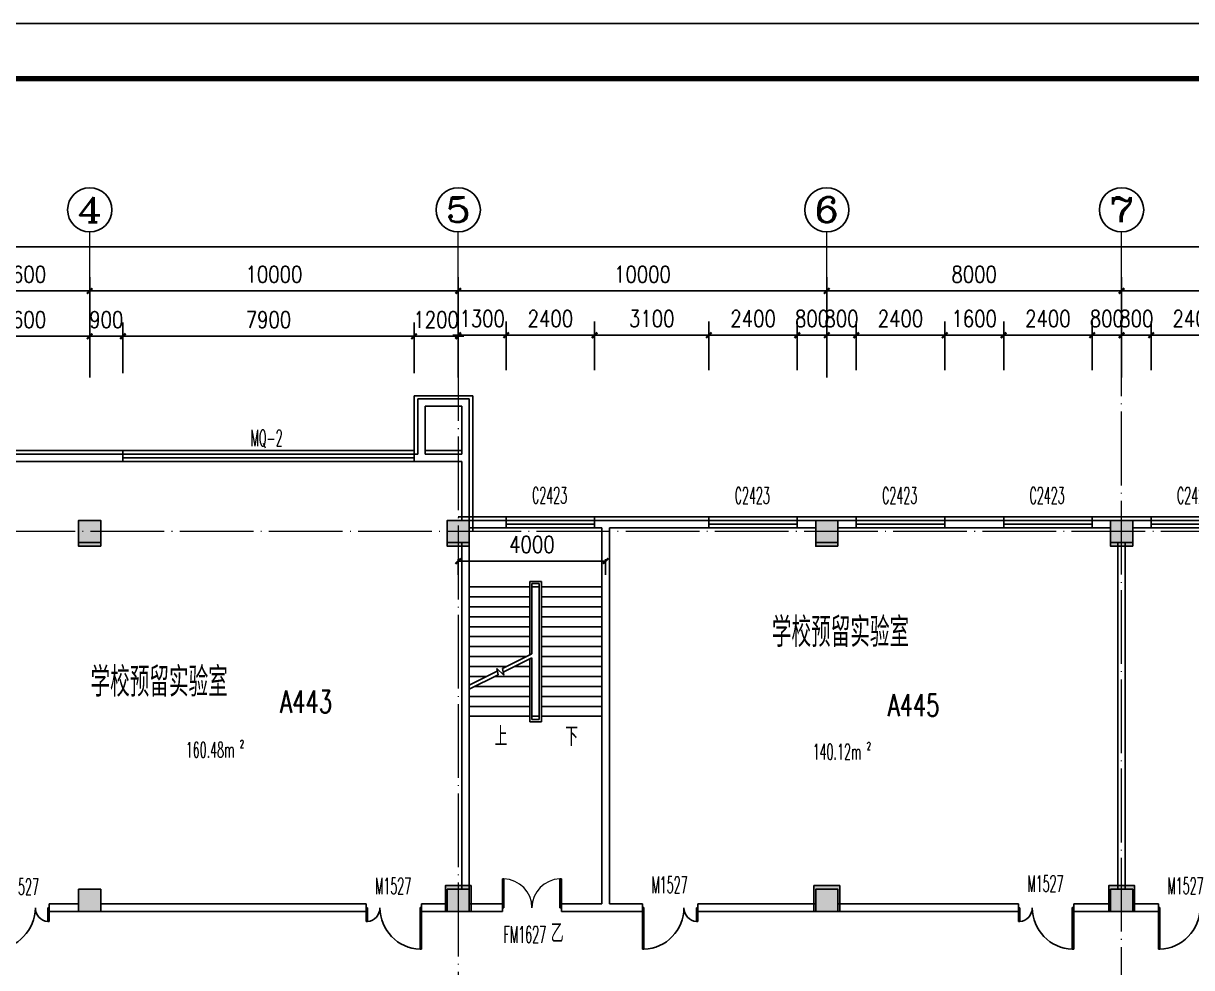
# Model space of a CAD drawing. Extents: x 1417642 to 3570900, y 124798 to 1191112.
# Drawn here: x 1455610 to 1487310, y 352992 to 378598 of the extents above; entities that cross this region are included whole.
import ezdxf
from ezdxf.enums import TextEntityAlignment as Align

# ---------------------------------------------------------------- set-up
doc = ezdxf.new("R2010")
doc.units = 0
doc.header["$LTSCALE"] = 1000
doc.header["$MEASUREMENT"] = 0
doc.linetypes.add('DOTE', pattern=[2.42, 2, -0.2, 0.02, -0.2])
doc.layers.get('0').update_dxf_attribs({"linetype": 'CONTINUOUS'})
doc.layers.get('Defpoints').update_dxf_attribs({"linetype": 'CONTINUOUS'})
for name, color, linetype in [('AXIS', 3, 'CONTINUOUS'), ('AXIS_TEXT', 7, 'CONTINUOUS'), ('colu', 2, 'CONTINUOUS'), ('COLUMN', 9, 'CONTINUOUS'), ('DIM_SYMB', 3, 'CONTINUOUS'), ('DOTE', 1, 'DOTE'), ('PUB_DIM', 3, 'CONTINUOUS'), ('PUB_HATCH', 8, 'CONTINUOUS'), ('PUB_TEXT', 40, 'CONTINUOUS'), ('PUB_TITLE', 4, 'CONTINUOUS'), ('SPACE', 7, 'CONTINUOUS'), ('STAIR', 2, 'CONTINUOUS'), ('SURFACE', 6, 'CONTINUOUS'), ('tiaozheng', 20, 'CONTINUOUS'), ('WALL', 4, 'CONTINUOUS'), ('WINDOW', 2, 'CONTINUOUS'), ('WINDOW_TEXT', 7, 'CONTINUOUS'), ('填充', 252, 'CONTINUOUS'), ('柱填充', 8, 'CONTINUOUS')]:
    doc.layers.add(name, color=color, linetype=linetype)
doc.styles.add('_TCH_AXIS', font='COMPLEX', dxfattribs={"bigfont": 'GBCBIG'})
doc.styles.add('_TCH_DIM', font='ROMANS', dxfattribs={"width": 0.7, "bigfont": 'Z'})
doc.styles.add('_TCH_SPACE', font='ROMANS', dxfattribs={"width": 0.7, "height": 5, "bigfont": 'Z'})
doc.styles.add('_TCH_WINDOW', font='ROMANS.shx', dxfattribs={"width": 0.7, "height": 400, "bigfont": 'Z.shx'})
doc.styles.add('DIM_FONT', font='SIMPLEX.shx', dxfattribs={"width": 0.8})
doc.styles.add('Z', font='ROMANS', dxfattribs={"width": 0.7, "bigfont": 'Z'})
doc.dimstyles.new('DIMN150', dxfattribs={"dimscale": 1.5, "dimtxt": 300, "dimasz": 100, "dimexe": 250, "dimexo": 300, "dimgap": 150, "dimtad": 1, "dimdec": 0, "dimzin": 0, "dimdsep": 46, "dimtxsty": 'DIM_FONT', "dimblk": 'ARCHTICK', "dimcen": 0.09, "dimdle": 1.5, "dimclrt": 7, "dimazin": 2, "dimtfac": 1, "dimtdec": 0, "dimtix": 1, "dimtmove": 2, "dimatfit": 3, "dimldrblk": 'ARCHTICK', "dimfxl": 1, "dimtolj": 1, "dimtzin": 0, "dimarcsym": 0})

# ---------------------------------------------------------------- blocks, each defined once
blk = doc.blocks.new('896')
at = {"layer": '柱填充'}
h = blk.add_hatch(color=256, dxfattribs=at)
h.paths.add_polyline_path([(1580873, 568265), (1580873, 568965), (1580273, 568965), (1580273, 568265)])
h.paths.add_polyline_path([(1572873, 568265), (1572873, 568965), (1572273, 568965), (1572273, 568265)])
h.paths.add_polyline_path([(1564873, 568265), (1564873, 568965), (1564273, 568965), (1564273, 568265)])
h.paths.add_polyline_path([(1556873, 568265), (1556873, 568965), (1556273, 568965), (1556273, 568265)])
h.paths.add_polyline_path([(1546873, 568265), (1546873, 568965), (1546273, 568965), (1546273, 568265)])
h.paths.add_polyline_path([(1536873, 568265), (1536873, 568965), (1536273, 568965), (1536273, 568265)])
h.paths.add_polyline_path([(1533273, 568265), (1533273, 568965), (1532673, 568965), (1532673, 568265)])
h.paths.add_polyline_path([(1523273, 568365), (1523273, 568965), (1522673, 568965), (1522673, 568365)])
h.paths.add_polyline_path([(1590123, 558965), (1589423, 558965), (1589423, 558365), (1590123, 558365)])
h.paths.add_polyline_path([(1580923, 558365), (1580923, 559065), (1580223, 559065), (1580223, 558365)])
h.paths.add_polyline_path([(1572923, 558365), (1572923, 559065), (1572223, 559065), (1572223, 558365)])
h.paths.add_polyline_path([(1564923, 558365), (1564923, 559065), (1564223, 559065), (1564223, 558365)])
h.paths.add_polyline_path([(1556923, 558365), (1556923, 559065), (1556223, 559065), (1556223, 558365)])
h.paths.add_polyline_path([(1546923, 558365), (1546923, 559065), (1546223, 559065), (1546223, 558365)])
h.paths.add_polyline_path([(1536873, 558365), (1536873, 558965), (1536273, 558965), (1536273, 558365)])
h.paths.add_polyline_path([(1533273, 558365), (1533273, 558965), (1532673, 558965), (1532673, 558365)])
h.paths.add_polyline_path([(1523372, 558965), (1522672, 558965), (1522672, 558365), (1523372, 558365)])
h.paths.add_polyline_path([(1590123, 554765), (1590123, 555365), (1589523, 555365), (1589523, 554765)])
h.paths.add_polyline_path([(1580873, 554765), (1580873, 555365), (1580273, 555365), (1580273, 554765)])
h.paths.add_polyline_path([(1572873, 554765), (1572873, 555365), (1572273, 555365), (1572273, 554765)])
h.paths.add_polyline_path([(1564873, 554765), (1564873, 555365), (1564273, 555365), (1564273, 554765)])
h.paths.add_polyline_path([(1556873, 554765), (1556873, 555365), (1556273, 555365), (1556273, 554765)])
h.paths.add_polyline_path([(1546873, 554765), (1546873, 555365), (1546273, 555365), (1546273, 554765)])
h.paths.add_polyline_path([(1536873, 554765), (1536873, 555365), (1536273, 555365), (1536273, 554765)])
h.paths.add_polyline_path([(1533273, 554765), (1533273, 555365), (1532673, 555365), (1532673, 554765)])
h.paths.add_polyline_path([(1523372, 555365), (1522672, 555365), (1522672, 554765), (1523372, 554765)])
h.paths.add_polyline_path([(1590123, 546765), (1590123, 547365), (1589523, 547365), (1589523, 546765)])
h.paths.add_polyline_path([(1580873, 546765), (1580873, 547365), (1580273, 547365), (1580273, 546765)])
h.paths.add_polyline_path([(1572873, 546765), (1572873, 547365), (1572273, 547365), (1572273, 546765)])
h.paths.add_polyline_path([(1564873, 546765), (1564873, 547365), (1564273, 547365), (1564273, 546765)])
h.paths.add_polyline_path([(1556873, 546765), (1556873, 547365), (1556273, 547365), (1556273, 546765)])
h.paths.add_polyline_path([(1546873, 546715), (1546873, 547415), (1546173, 547415), (1546173, 546715)])
h.paths.add_polyline_path([(1536973, 546715), (1536973, 547415), (1536273, 547415), (1536273, 546715)])
h.paths.add_polyline_path([(1533273, 546715), (1533273, 547415), (1532573, 547415), (1532573, 546715)])
h.paths.add_polyline_path([(1523372, 547365), (1522672, 547365), (1522672, 546765), (1523372, 546765)])
h.paths.add_polyline_path([(1546873, 539365), (1546173, 539365), (1546173, 538765), (1546873, 538765)])
h.paths.add_polyline_path([(1536973, 538715), (1536973, 539415), (1536273, 539415), (1536273, 538715)])
h.paths.add_polyline_path([(1533273, 538715), (1533273, 539415), (1532573, 539415), (1532573, 538715)])
h.paths.add_polyline_path([(1523372, 539365), (1522672, 539365), (1522672, 538765), (1523372, 538765)])
h.paths.add_polyline_path([(1546873, 531365), (1546173, 531365), (1546173, 530765), (1546873, 530765)])
h.paths.add_polyline_path([(1536973, 530715), (1536973, 531415), (1536273, 531415), (1536273, 530715)])
h.paths.add_polyline_path([(1533273, 530715), (1533273, 531415), (1532573, 531415), (1532573, 530715)])
h.paths.add_polyline_path([(1523372, 531365), (1522672, 531365), (1522672, 530765), (1523372, 530765)])
h.paths.add_polyline_path([(1546873, 523365), (1546173, 523365), (1546173, 522765), (1546873, 522765)])
h.paths.add_polyline_path([(1536973, 522715), (1536973, 523415), (1536273, 523415), (1536273, 522715)])
h.paths.add_polyline_path([(1533273, 522715), (1533273, 523415), (1532573, 523415), (1532573, 522715)])
h.paths.add_polyline_path([(1523372, 523365), (1522672, 523365), (1522672, 522765), (1523372, 522765)])
h.paths.add_polyline_path([(1546873, 515365), (1546173, 515365), (1546173, 514765), (1546873, 514765)])
h.paths.add_polyline_path([(1536973, 514715), (1536973, 515415), (1536273, 515415), (1536273, 514715)])
h.paths.add_polyline_path([(1533273, 514715), (1533273, 515415), (1532573, 515415), (1532573, 514715)])
h.paths.add_polyline_path([(1523372, 515365), (1522672, 515365), (1522672, 514765), (1523372, 514765)])
h.paths.add_polyline_path([(1546873, 507365), (1546173, 507365), (1546173, 506765), (1546873, 506765)])
h.paths.add_polyline_path([(1536973, 506715), (1536973, 507415), (1536273, 507415), (1536273, 506715)])
h.paths.add_polyline_path([(1533273, 506715), (1533273, 507415), (1532573, 507415), (1532573, 506715)])
h.paths.add_polyline_path([(1523372, 507365), (1522672, 507365), (1522672, 506765), (1523372, 506765)])
h.paths.add_polyline_path([(1546873, 499365), (1546173, 499365), (1546173, 498765), (1546873, 498765)])
h.paths.add_polyline_path([(1536973, 498715), (1536973, 499415), (1536273, 499415), (1536273, 498715)])
h.paths.add_polyline_path([(1533273, 498715), (1533273, 499415), (1532573, 499415), (1532573, 498715)])
h.paths.add_polyline_path([(1523372, 499365), (1522672, 499365), (1522672, 498765), (1523372, 498765)])
h.paths.add_polyline_path([(1546873, 490765), (1546873, 491365), (1546273, 491365), (1546273, 490765)])
h.paths.add_polyline_path([(1536873, 490765), (1536873, 491365), (1536273, 491365), (1536273, 490765)])
h.paths.add_polyline_path([(1533273, 490765), (1533273, 491365), (1532673, 491365), (1532673, 490765)])
h.paths.add_polyline_path([(1523273, 490765), (1523273, 491365), (1522673, 491365), (1522673, 490765)])
at = {"layer": 'colu'}
for points in [[(1536873, 568265), (1536873, 568965), (1536273, 568965), (1536273, 568265)], [(1546873, 568265), (1546873, 568965), (1546273, 568965), (1546273, 568265)], [(1556873, 568265), (1556873, 568965), (1556273, 568965), (1556273, 568265)], [(1564873, 568265), (1564873, 568965), (1564273, 568965), (1564273, 568265)], [(1536873, 558365), (1536873, 558965), (1536273, 558965), (1536273, 558365)], [(1546923, 558365), (1546923, 559065), (1546223, 559065), (1546223, 558365)], [(1556923, 558365), (1556923, 559065), (1556223, 559065), (1556223, 558365)], [(1564923, 558365), (1564923, 559065), (1564223, 559065), (1564223, 558365)]]:
    blk.add_lwpolyline(points, close=True, dxfattribs=at)
blk = doc.blocks.new('_ArchTick')
at = {"color": 0, "linetype": 'ByBlock', "const_width": 0.4}
blk.add_lwpolyline([(-0.5, -0.5), (0.5, 0.5)], dxfattribs=at)
blk = doc.blocks.new('*D1210')
at = {"layer": 'AXIS', "color": 0, "lineweight": -2}
for p, q in [((1443810, 369979), (1443810, 372917)), ((1588610, 369979), (1588610, 372917)), ((1443808, 372542), (1588613, 372542))]:
    blk.add_line(p, q, dxfattribs=at)
at = {"layer": 'Defpoints', "color": 0}
for p in [(1588610, 372542), (1443810, 369529), (1588610, 369529)]:
    blk.add_point(p, dxfattribs=at)
at = {"layer": 'AXIS', "color": 0, "lineweight": -2, "xscale": 150, "yscale": 150, "zscale": 150, "rotation": 180}
blk.add_blockref('_ArchTick', (1443810, 372542), dxfattribs=at)
at = {"layer": 'AXIS', "color": 0, "lineweight": -2, "xscale": 150, "yscale": 150, "zscale": 150}
blk.add_blockref('_ArchTick', (1588610, 372542), dxfattribs=at)
at = {"layer": 'AXIS', "color": 7, "insert": (1516210, 372992), "char_height": 450, "attachment_point": 5, "style": 'DIM_FONT'}
blk.add_mtext('\\A1;144800', dxfattribs=at)
blk = doc.blocks.new('*D1212')
at = {"layer": 'AXIS', "color": 0, "lineweight": -2}
for p, q in [((1453810, 368995), (1453810, 371717)), ((1457410, 368995), (1457410, 371717)), ((1453808, 371342), (1457413, 371342))]:
    blk.add_line(p, q, dxfattribs=at)
at = {"layer": 'Defpoints', "color": 0}
for p in [(1457410, 371342), (1453810, 368545), (1457410, 368545)]:
    blk.add_point(p, dxfattribs=at)
at = {"layer": 'AXIS', "color": 0, "lineweight": -2, "xscale": 150, "yscale": 150, "zscale": 150, "rotation": 180}
blk.add_blockref('_ArchTick', (1453810, 371342), dxfattribs=at)
at = {"layer": 'AXIS', "color": 0, "lineweight": -2, "xscale": 150, "yscale": 150, "zscale": 150}
blk.add_blockref('_ArchTick', (1457410, 371342), dxfattribs=at)
at = {"layer": 'AXIS', "color": 7, "insert": (1455610, 371792), "char_height": 450, "attachment_point": 5, "style": 'DIM_FONT'}
blk.add_mtext('\\A1;3600', dxfattribs=at)
blk = doc.blocks.new('*D1213')
at = {"layer": 'AXIS', "color": 0, "lineweight": -2}
for p, q in [((1457410, 368995), (1457410, 371717)), ((1467410, 368995), (1467410, 371717)), ((1457408, 371342), (1467413, 371342))]:
    blk.add_line(p, q, dxfattribs=at)
at = {"layer": 'Defpoints', "color": 0}
for p in [(1467410, 371342), (1457410, 368545), (1467410, 368545)]:
    blk.add_point(p, dxfattribs=at)
at = {"layer": 'AXIS', "color": 0, "lineweight": -2, "xscale": 150, "yscale": 150, "zscale": 150, "rotation": 180}
blk.add_blockref('_ArchTick', (1457410, 371342), dxfattribs=at)
at = {"layer": 'AXIS', "color": 0, "lineweight": -2, "xscale": 150, "yscale": 150, "zscale": 150}
blk.add_blockref('_ArchTick', (1467410, 371342), dxfattribs=at)
at = {"layer": 'AXIS', "color": 7, "insert": (1462410, 371792), "char_height": 450, "attachment_point": 5, "style": 'DIM_FONT'}
blk.add_mtext('\\A1;10000', dxfattribs=at)
blk = doc.blocks.new('*D1214')
at = {"layer": 'AXIS', "color": 0, "lineweight": -2}
for p, q in [((1467410, 368995), (1467410, 371717)), ((1477410, 368995), (1477410, 371717)), ((1467408, 371342), (1477413, 371342))]:
    blk.add_line(p, q, dxfattribs=at)
at = {"layer": 'Defpoints', "color": 0}
for p in [(1477410, 371342), (1467410, 368545), (1477410, 368545)]:
    blk.add_point(p, dxfattribs=at)
at = {"layer": 'AXIS', "color": 0, "lineweight": -2, "xscale": 150, "yscale": 150, "zscale": 150, "rotation": 180}
blk.add_blockref('_ArchTick', (1467410, 371342), dxfattribs=at)
at = {"layer": 'AXIS', "color": 0, "lineweight": -2, "xscale": 150, "yscale": 150, "zscale": 150}
blk.add_blockref('_ArchTick', (1477410, 371342), dxfattribs=at)
at = {"layer": 'AXIS', "color": 7, "insert": (1472410, 371792), "char_height": 450, "attachment_point": 5, "style": 'DIM_FONT'}
blk.add_mtext('\\A1;10000', dxfattribs=at)
blk = doc.blocks.new('*D1215')
at = {"layer": 'AXIS', "color": 0, "lineweight": -2}
for p, q in [((1477410, 368995), (1477410, 371717)), ((1485410, 368995), (1485410, 371717)), ((1477408, 371342), (1485413, 371342))]:
    blk.add_line(p, q, dxfattribs=at)
at = {"layer": 'Defpoints', "color": 0}
for p in [(1485410, 371342), (1477410, 368545), (1485410, 368545)]:
    blk.add_point(p, dxfattribs=at)
at = {"layer": 'AXIS', "color": 0, "lineweight": -2, "xscale": 150, "yscale": 150, "zscale": 150, "rotation": 180}
blk.add_blockref('_ArchTick', (1477410, 371342), dxfattribs=at)
at = {"layer": 'AXIS', "color": 0, "lineweight": -2, "xscale": 150, "yscale": 150, "zscale": 150}
blk.add_blockref('_ArchTick', (1485410, 371342), dxfattribs=at)
at = {"layer": 'AXIS', "color": 7, "insert": (1481410, 371792), "char_height": 450, "attachment_point": 5, "style": 'DIM_FONT'}
blk.add_mtext('\\A1;8000', dxfattribs=at)
blk = doc.blocks.new('*D1216')
at = {"layer": 'AXIS', "color": 0, "lineweight": -2}
for p, q in [((1485410, 368995), (1485410, 371717)), ((1493410, 368995), (1493410, 371717)), ((1485408, 371342), (1493413, 371342))]:
    blk.add_line(p, q, dxfattribs=at)
at = {"layer": 'Defpoints', "color": 0}
for p in [(1493410, 371342), (1485410, 368545), (1493410, 368545)]:
    blk.add_point(p, dxfattribs=at)
at = {"layer": 'AXIS', "color": 0, "lineweight": -2, "xscale": 150, "yscale": 150, "zscale": 150, "rotation": 180}
blk.add_blockref('_ArchTick', (1485410, 371342), dxfattribs=at)
at = {"layer": 'AXIS', "color": 0, "lineweight": -2, "xscale": 150, "yscale": 150, "zscale": 150}
blk.add_blockref('_ArchTick', (1493410, 371342), dxfattribs=at)
at = {"layer": 'AXIS', "color": 7, "insert": (1489410, 371792), "char_height": 450, "attachment_point": 5, "style": 'DIM_FONT'}
blk.add_mtext('\\A1;8000', dxfattribs=at)
blk = doc.blocks.new('*D1329')
at = {"layer": 'Defpoints', "color": 0}
for p in [(1468710, 370142), (1467410, 368741), (1468710, 368741)]:
    blk.add_point(p, dxfattribs=at)
at = {"layer": 'PUB_DIM', "color": 0, "lineweight": -2}
for p, q in [((1467410, 369191), (1467410, 370517)), ((1468710, 369191), (1468710, 370517)), ((1467410, 370142), (1467260, 370142)), ((1467410, 370142), (1468710, 370142)), ((1468710, 370142), (1468860, 370142))]:
    blk.add_line(p, q, dxfattribs=at)
at = {"layer": 'PUB_DIM', "color": 0, "lineweight": -2, "xscale": 150, "yscale": 150, "zscale": 150}
blk.add_blockref('_ArchTick', (1467410, 370142), dxfattribs=at)
at = {"layer": 'PUB_DIM', "color": 0, "lineweight": -2, "xscale": 150, "yscale": 150, "zscale": 150, "rotation": 180}
blk.add_blockref('_ArchTick', (1468710, 370142), dxfattribs=at)
at = {"layer": 'PUB_DIM', "color": 7, "insert": (1468060, 370592), "char_height": 450, "attachment_point": 5, "style": 'DIM_FONT'}
blk.add_mtext('\\A1;1300', dxfattribs=at)
blk = doc.blocks.new('*D1330')
at = {"layer": 'Defpoints', "color": 0}
for p in [(1471110, 370142), (1468710, 368741), (1471110, 368741)]:
    blk.add_point(p, dxfattribs=at)
at = {"layer": 'PUB_DIM', "color": 0, "lineweight": -2}
for p, q in [((1468710, 369191), (1468710, 370517)), ((1471110, 369191), (1471110, 370517)), ((1468708, 370142), (1471113, 370142))]:
    blk.add_line(p, q, dxfattribs=at)
at = {"layer": 'PUB_DIM', "color": 0, "lineweight": -2, "xscale": 150, "yscale": 150, "zscale": 150, "rotation": 180}
blk.add_blockref('_ArchTick', (1468710, 370142), dxfattribs=at)
at = {"layer": 'PUB_DIM', "color": 0, "lineweight": -2, "xscale": 150, "yscale": 150, "zscale": 150}
blk.add_blockref('_ArchTick', (1471110, 370142), dxfattribs=at)
at = {"layer": 'PUB_DIM', "color": 7, "insert": (1469910, 370592), "char_height": 450, "attachment_point": 5, "style": 'DIM_FONT'}
blk.add_mtext('\\A1;2400', dxfattribs=at)
blk = doc.blocks.new('*D1331')
at = {"layer": 'Defpoints', "color": 0}
for p in [(1474210, 370142), (1471110, 368741), (1474210, 368741)]:
    blk.add_point(p, dxfattribs=at)
at = {"layer": 'PUB_DIM', "color": 0, "lineweight": -2}
for p, q in [((1471110, 369191), (1471110, 370517)), ((1474210, 369191), (1474210, 370517)), ((1471108, 370142), (1474213, 370142))]:
    blk.add_line(p, q, dxfattribs=at)
at = {"layer": 'PUB_DIM', "color": 0, "lineweight": -2, "xscale": 150, "yscale": 150, "zscale": 150, "rotation": 180}
blk.add_blockref('_ArchTick', (1471110, 370142), dxfattribs=at)
at = {"layer": 'PUB_DIM', "color": 0, "lineweight": -2, "xscale": 150, "yscale": 150, "zscale": 150}
blk.add_blockref('_ArchTick', (1474210, 370142), dxfattribs=at)
at = {"layer": 'PUB_DIM', "color": 7, "insert": (1472660, 370592), "char_height": 450, "attachment_point": 5, "style": 'DIM_FONT'}
blk.add_mtext('\\A1;3100', dxfattribs=at)
blk = doc.blocks.new('*D1332')
at = {"layer": 'Defpoints', "color": 0}
for p in [(1476610, 370142), (1474210, 368741), (1476610, 368741)]:
    blk.add_point(p, dxfattribs=at)
at = {"layer": 'PUB_DIM', "color": 0, "lineweight": -2}
for p, q in [((1474210, 369191), (1474210, 370517)), ((1476610, 369191), (1476610, 370517)), ((1474208, 370142), (1476613, 370142))]:
    blk.add_line(p, q, dxfattribs=at)
at = {"layer": 'PUB_DIM', "color": 0, "lineweight": -2, "xscale": 150, "yscale": 150, "zscale": 150, "rotation": 180}
blk.add_blockref('_ArchTick', (1474210, 370142), dxfattribs=at)
at = {"layer": 'PUB_DIM', "color": 0, "lineweight": -2, "xscale": 150, "yscale": 150, "zscale": 150}
blk.add_blockref('_ArchTick', (1476610, 370142), dxfattribs=at)
at = {"layer": 'PUB_DIM', "color": 7, "insert": (1475410, 370592), "char_height": 450, "attachment_point": 5, "style": 'DIM_FONT'}
blk.add_mtext('\\A1;2400', dxfattribs=at)
blk = doc.blocks.new('*D1333')
at = {"layer": 'Defpoints', "color": 0}
for p in [(1477410, 370142), (1476610, 368741), (1477410, 368741)]:
    blk.add_point(p, dxfattribs=at)
at = {"layer": 'PUB_DIM', "color": 0, "lineweight": -2}
for p, q in [((1476610, 369191), (1476610, 370517)), ((1477410, 369191), (1477410, 370517)), ((1476610, 370142), (1476460, 370142)), ((1476610, 370142), (1477410, 370142)), ((1477410, 370142), (1477560, 370142))]:
    blk.add_line(p, q, dxfattribs=at)
at = {"layer": 'PUB_DIM', "color": 0, "lineweight": -2, "xscale": 150, "yscale": 150, "zscale": 150}
blk.add_blockref('_ArchTick', (1476610, 370142), dxfattribs=at)
at = {"layer": 'PUB_DIM', "color": 0, "lineweight": -2, "xscale": 150, "yscale": 150, "zscale": 150, "rotation": 180}
blk.add_blockref('_ArchTick', (1477410, 370142), dxfattribs=at)
at = {"layer": 'PUB_DIM', "color": 7, "insert": (1477010, 370592), "char_height": 450, "attachment_point": 5, "style": 'DIM_FONT'}
blk.add_mtext('\\A1;800', dxfattribs=at)
blk = doc.blocks.new('*D1334')
at = {"layer": 'Defpoints', "color": 0}
for p in [(1478210, 370142), (1477410, 368741), (1478210, 368741)]:
    blk.add_point(p, dxfattribs=at)
at = {"layer": 'PUB_DIM', "color": 0, "lineweight": -2}
for p, q in [((1477410, 369191), (1477410, 370517)), ((1478210, 369191), (1478210, 370517)), ((1477410, 370142), (1477260, 370142)), ((1477410, 370142), (1478210, 370142)), ((1478210, 370142), (1478360, 370142))]:
    blk.add_line(p, q, dxfattribs=at)
at = {"layer": 'PUB_DIM', "color": 0, "lineweight": -2, "xscale": 150, "yscale": 150, "zscale": 150}
blk.add_blockref('_ArchTick', (1477410, 370142), dxfattribs=at)
at = {"layer": 'PUB_DIM', "color": 0, "lineweight": -2, "xscale": 150, "yscale": 150, "zscale": 150, "rotation": 180}
blk.add_blockref('_ArchTick', (1478210, 370142), dxfattribs=at)
at = {"layer": 'PUB_DIM', "color": 7, "insert": (1477810, 370592), "char_height": 450, "attachment_point": 5, "style": 'DIM_FONT'}
blk.add_mtext('\\A1;800', dxfattribs=at)
blk = doc.blocks.new('*D1335')
at = {"layer": 'Defpoints', "color": 0}
for p in [(1480610, 370142), (1478210, 368741), (1480610, 368741)]:
    blk.add_point(p, dxfattribs=at)
at = {"layer": 'PUB_DIM', "color": 0, "lineweight": -2}
for p, q in [((1478210, 369191), (1478210, 370517)), ((1480610, 369191), (1480610, 370517)), ((1478208, 370142), (1480613, 370142))]:
    blk.add_line(p, q, dxfattribs=at)
at = {"layer": 'PUB_DIM', "color": 0, "lineweight": -2, "xscale": 150, "yscale": 150, "zscale": 150, "rotation": 180}
blk.add_blockref('_ArchTick', (1478210, 370142), dxfattribs=at)
at = {"layer": 'PUB_DIM', "color": 0, "lineweight": -2, "xscale": 150, "yscale": 150, "zscale": 150}
blk.add_blockref('_ArchTick', (1480610, 370142), dxfattribs=at)
at = {"layer": 'PUB_DIM', "color": 7, "insert": (1479410, 370592), "char_height": 450, "attachment_point": 5, "style": 'DIM_FONT'}
blk.add_mtext('\\A1;2400', dxfattribs=at)
blk = doc.blocks.new('*D1336')
at = {"layer": 'Defpoints', "color": 0}
for p in [(1482210, 370142), (1480610, 368741), (1482210, 368741)]:
    blk.add_point(p, dxfattribs=at)
at = {"layer": 'PUB_DIM', "color": 0, "lineweight": -2}
for p, q in [((1480610, 369191), (1480610, 370517)), ((1482210, 369191), (1482210, 370517)), ((1480610, 370142), (1480460, 370142)), ((1480610, 370142), (1482210, 370142)), ((1482210, 370142), (1482360, 370142))]:
    blk.add_line(p, q, dxfattribs=at)
at = {"layer": 'PUB_DIM', "color": 0, "lineweight": -2, "xscale": 150, "yscale": 150, "zscale": 150}
blk.add_blockref('_ArchTick', (1480610, 370142), dxfattribs=at)
at = {"layer": 'PUB_DIM', "color": 0, "lineweight": -2, "xscale": 150, "yscale": 150, "zscale": 150, "rotation": 180}
blk.add_blockref('_ArchTick', (1482210, 370142), dxfattribs=at)
at = {"layer": 'PUB_DIM', "color": 7, "insert": (1481410, 370592), "char_height": 450, "attachment_point": 5, "style": 'DIM_FONT'}
blk.add_mtext('\\A1;1600', dxfattribs=at)
blk = doc.blocks.new('*D1337')
at = {"layer": 'Defpoints', "color": 0}
for p in [(1484610, 370142), (1482210, 368741), (1484610, 368741)]:
    blk.add_point(p, dxfattribs=at)
at = {"layer": 'PUB_DIM', "color": 0, "lineweight": -2}
for p, q in [((1482210, 369191), (1482210, 370517)), ((1484610, 369191), (1484610, 370517)), ((1482208, 370142), (1484613, 370142))]:
    blk.add_line(p, q, dxfattribs=at)
at = {"layer": 'PUB_DIM', "color": 0, "lineweight": -2, "xscale": 150, "yscale": 150, "zscale": 150, "rotation": 180}
blk.add_blockref('_ArchTick', (1482210, 370142), dxfattribs=at)
at = {"layer": 'PUB_DIM', "color": 0, "lineweight": -2, "xscale": 150, "yscale": 150, "zscale": 150}
blk.add_blockref('_ArchTick', (1484610, 370142), dxfattribs=at)
at = {"layer": 'PUB_DIM', "color": 7, "insert": (1483410, 370592), "char_height": 450, "attachment_point": 5, "style": 'DIM_FONT'}
blk.add_mtext('\\A1;2400', dxfattribs=at)
blk = doc.blocks.new('*D1338')
at = {"layer": 'Defpoints', "color": 0}
for p in [(1485410, 370142), (1484610, 368741), (1485410, 368741)]:
    blk.add_point(p, dxfattribs=at)
at = {"layer": 'PUB_DIM', "color": 0, "lineweight": -2}
for p, q in [((1484610, 369191), (1484610, 370517)), ((1485410, 369191), (1485410, 370517)), ((1484610, 370142), (1484460, 370142)), ((1484610, 370142), (1485410, 370142)), ((1485410, 370142), (1485560, 370142))]:
    blk.add_line(p, q, dxfattribs=at)
at = {"layer": 'PUB_DIM', "color": 0, "lineweight": -2, "xscale": 150, "yscale": 150, "zscale": 150}
blk.add_blockref('_ArchTick', (1484610, 370142), dxfattribs=at)
at = {"layer": 'PUB_DIM', "color": 0, "lineweight": -2, "xscale": 150, "yscale": 150, "zscale": 150, "rotation": 180}
blk.add_blockref('_ArchTick', (1485410, 370142), dxfattribs=at)
at = {"layer": 'PUB_DIM', "color": 7, "insert": (1485010, 370592), "char_height": 450, "attachment_point": 5, "style": 'DIM_FONT'}
blk.add_mtext('\\A1;800', dxfattribs=at)
blk = doc.blocks.new('*D1339')
at = {"layer": 'Defpoints', "color": 0}
for p in [(1486210, 370142), (1485410, 368741), (1486210, 368741)]:
    blk.add_point(p, dxfattribs=at)
at = {"layer": 'PUB_DIM', "color": 0, "lineweight": -2}
for p, q in [((1485410, 369191), (1485410, 370517)), ((1486210, 369191), (1486210, 370517)), ((1485410, 370142), (1485260, 370142)), ((1485410, 370142), (1486210, 370142)), ((1486210, 370142), (1486360, 370142))]:
    blk.add_line(p, q, dxfattribs=at)
at = {"layer": 'PUB_DIM', "color": 0, "lineweight": -2, "xscale": 150, "yscale": 150, "zscale": 150}
blk.add_blockref('_ArchTick', (1485410, 370142), dxfattribs=at)
at = {"layer": 'PUB_DIM', "color": 0, "lineweight": -2, "xscale": 150, "yscale": 150, "zscale": 150, "rotation": 180}
blk.add_blockref('_ArchTick', (1486210, 370142), dxfattribs=at)
at = {"layer": 'PUB_DIM', "color": 7, "insert": (1485810, 370592), "char_height": 450, "attachment_point": 5, "style": 'DIM_FONT'}
blk.add_mtext('\\A1;800', dxfattribs=at)
blk = doc.blocks.new('*D1340')
at = {"layer": 'Defpoints', "color": 0}
for p in [(1488610, 370142), (1486210, 368741), (1488610, 368741)]:
    blk.add_point(p, dxfattribs=at)
at = {"layer": 'PUB_DIM', "color": 0, "lineweight": -2}
for p, q in [((1486210, 369191), (1486210, 370517)), ((1488610, 369191), (1488610, 370517)), ((1486208, 370142), (1488613, 370142))]:
    blk.add_line(p, q, dxfattribs=at)
at = {"layer": 'PUB_DIM', "color": 0, "lineweight": -2, "xscale": 150, "yscale": 150, "zscale": 150, "rotation": 180}
blk.add_blockref('_ArchTick', (1486210, 370142), dxfattribs=at)
at = {"layer": 'PUB_DIM', "color": 0, "lineweight": -2, "xscale": 150, "yscale": 150, "zscale": 150}
blk.add_blockref('_ArchTick', (1488610, 370142), dxfattribs=at)
at = {"layer": 'PUB_DIM', "color": 7, "insert": (1487410, 370592), "char_height": 450, "attachment_point": 5, "style": 'DIM_FONT'}
blk.add_mtext('\\A1;2400', dxfattribs=at)
blk = doc.blocks.new('*D1399')
at = {"layer": 'Defpoints', "color": 0}
for p in [(1467410, 370113), (1466210, 368666), (1467410, 368666)]:
    blk.add_point(p, dxfattribs=at)
at = {"layer": 'PUB_DIM', "color": 0, "lineweight": -2}
for p, q in [((1466210, 369116), (1466210, 370488)), ((1467410, 369116), (1467410, 370488)), ((1466210, 370113), (1466060, 370113)), ((1466210, 370113), (1467410, 370113)), ((1467410, 370113), (1467560, 370113))]:
    blk.add_line(p, q, dxfattribs=at)
at = {"layer": 'PUB_DIM', "color": 0, "lineweight": -2, "xscale": 150, "yscale": 150, "zscale": 150}
blk.add_blockref('_ArchTick', (1466210, 370113), dxfattribs=at)
at = {"layer": 'PUB_DIM', "color": 0, "lineweight": -2, "xscale": 150, "yscale": 150, "zscale": 150, "rotation": 180}
blk.add_blockref('_ArchTick', (1467410, 370113), dxfattribs=at)
at = {"layer": 'PUB_DIM', "color": 7, "insert": (1466810, 370563), "char_height": 450, "attachment_point": 5, "style": 'DIM_FONT'}
blk.add_mtext('\\A1;1200', dxfattribs=at)
blk = doc.blocks.new('*D1400')
at = {"layer": 'Defpoints', "color": 0}
for p in [(1466210, 370113), (1458310, 368666), (1466210, 368666)]:
    blk.add_point(p, dxfattribs=at)
at = {"layer": 'PUB_DIM', "color": 0, "lineweight": -2}
for p, q in [((1458310, 369116), (1458310, 370488)), ((1466210, 369116), (1466210, 370488)), ((1458308, 370113), (1466213, 370113))]:
    blk.add_line(p, q, dxfattribs=at)
at = {"layer": 'PUB_DIM', "color": 0, "lineweight": -2, "xscale": 150, "yscale": 150, "zscale": 150, "rotation": 180}
blk.add_blockref('_ArchTick', (1458310, 370113), dxfattribs=at)
at = {"layer": 'PUB_DIM', "color": 0, "lineweight": -2, "xscale": 150, "yscale": 150, "zscale": 150}
blk.add_blockref('_ArchTick', (1466210, 370113), dxfattribs=at)
at = {"layer": 'PUB_DIM', "color": 7, "insert": (1462260, 370563), "char_height": 450, "attachment_point": 5, "style": 'DIM_FONT'}
blk.add_mtext('\\A1;7900', dxfattribs=at)
blk = doc.blocks.new('*D1401')
at = {"layer": 'Defpoints', "color": 0}
for p in [(1458310, 370113), (1457410, 368666), (1458310, 368666)]:
    blk.add_point(p, dxfattribs=at)
at = {"layer": 'PUB_DIM', "color": 0, "lineweight": -2}
for p, q in [((1457410, 369116), (1457410, 370488)), ((1458310, 369116), (1458310, 370488)), ((1457410, 370113), (1457260, 370113)), ((1457410, 370113), (1458310, 370113)), ((1458310, 370113), (1458460, 370113))]:
    blk.add_line(p, q, dxfattribs=at)
at = {"layer": 'PUB_DIM', "color": 0, "lineweight": -2, "xscale": 150, "yscale": 150, "zscale": 150}
blk.add_blockref('_ArchTick', (1457410, 370113), dxfattribs=at)
at = {"layer": 'PUB_DIM', "color": 0, "lineweight": -2, "xscale": 150, "yscale": 150, "zscale": 150, "rotation": 180}
blk.add_blockref('_ArchTick', (1458310, 370113), dxfattribs=at)
at = {"layer": 'PUB_DIM', "color": 7, "insert": (1457860, 370563), "char_height": 450, "attachment_point": 5, "style": 'DIM_FONT'}
blk.add_mtext('\\A1;900', dxfattribs=at)
blk = doc.blocks.new('*D1402')
at = {"layer": 'Defpoints', "color": 0}
for p in [(1457410, 370113), (1453810, 368666), (1457410, 368666)]:
    blk.add_point(p, dxfattribs=at)
at = {"layer": 'PUB_DIM', "color": 0, "lineweight": -2}
for p, q in [((1453810, 369116), (1453810, 370488)), ((1457410, 369116), (1457410, 370488)), ((1453808, 370113), (1457413, 370113))]:
    blk.add_line(p, q, dxfattribs=at)
at = {"layer": 'PUB_DIM', "color": 0, "lineweight": -2, "xscale": 150, "yscale": 150, "zscale": 150, "rotation": 180}
blk.add_blockref('_ArchTick', (1453810, 370113), dxfattribs=at)
at = {"layer": 'PUB_DIM', "color": 0, "lineweight": -2, "xscale": 150, "yscale": 150, "zscale": 150}
blk.add_blockref('_ArchTick', (1457410, 370113), dxfattribs=at)
at = {"layer": 'PUB_DIM', "color": 7, "insert": (1455610, 370563), "char_height": 450, "attachment_point": 5, "style": 'DIM_FONT'}
blk.add_mtext('\\A1;3600', dxfattribs=at)
blk = doc.blocks.new('*D1459')
at = {"layer": 'Defpoints', "color": 0}
for p in [(1467410, 364517), (1471410, 364517), (1471410, 364016)]:
    blk.add_point(p, dxfattribs=at)
at = {"layer": 'PUB_DIM', "color": 0, "lineweight": -2}
for p, q in [((1467408, 364016), (1471413, 364016)), ((1467410, 364067), (1467410, 363641)), ((1471410, 364067), (1471410, 363641))]:
    blk.add_line(p, q, dxfattribs=at)
at = {"layer": 'PUB_DIM', "color": 0, "lineweight": -2, "xscale": 150, "yscale": 150, "zscale": 150, "rotation": 180}
blk.add_blockref('_ArchTick', (1467410, 364016), dxfattribs=at)
at = {"layer": 'PUB_DIM', "color": 0, "lineweight": -2, "xscale": 150, "yscale": 150, "zscale": 150}
blk.add_blockref('_ArchTick', (1471410, 364016), dxfattribs=at)
at = {"layer": 'PUB_DIM', "color": 7, "insert": (1469410, 364466), "char_height": 450, "attachment_point": 5, "style": 'DIM_FONT'}
blk.add_mtext('\\A1;4000', dxfattribs=at)
blk = doc.blocks.new('_FZH')
blk.add_lwpolyline([(-0.5, -0.5), (0.5, -0.5), (0.5, 0.5), (-0.5, 0.5)], close=True)
at = {"layer": 'PUB_HATCH'}
blk.add_solid([(-0.5, -0.5), (0.5, -0.5), (-0.5, 0.5), (0.5, 0.5)], dxfattribs=at)
blk = doc.blocks.new('$TCHSYS$WIN2D')
for p, q in [((-0.5, 0.5), (0.5, 0.5)), ((-0.5, 0.5), (-0.5, -0.5)), ((0.5, 0.5), (0.5, -0.5)), ((0.5, 0.1667), (-0.5, 0.1667)), ((0.5, -0.1667), (-0.5, -0.1667)), ((-0.5, -0.5), (0.5, -0.5))]:
    blk.add_line(p, q)
blk = doc.blocks.new('$DorLib2D$00000002')
for p, q in [((-0.5, 0), (-0.5, 0.4875)), ((-0.475, 0.4875), (-0.5, 0.4875)), ((-0.475, 0), (-0.475, 0.4875)), ((0.475, 0), (0.475, 0.4875)), ((0.475, 0.4875), (0.5, 0.4875)), ((0.5, 0), (0.5, 0.4875)), ((-0.5, 0), (-0.475, 0)), ((0.5, 0), (0.475, 0))]:
    blk.add_line(p, q)
at = {"lineweight": 13}
for centre, start, end in [((-0.4875, 0), 0, 88.53072), ((0.4875, 0), 91.46928, 180)]:
    blk.add_arc(centre, 0.4875, start, end, dxfattribs=at)
blk = doc.blocks.new('$DorLib2D$00000225')
at = {"color": 0}
for p, q in [((0.475, -0.001), (0.475, 0.752)), ((0.475, 0.752), (0.5, 0.752)), ((0.5, -0.001), (0.5, 0.752)), ((-0.5, 0), (-0.5, 0.252)), ((-0.475, 0.252), (-0.5, 0.252)), ((-0.475, 0), (-0.475, 0.252)), ((-0.475, 0), (-0.5, 0)), ((0.475, -0.001), (0.5, -0.001))]:
    blk.add_line(p, q, dxfattribs=at)
for centre, radius, start, end in [((0.505, -0.002), 0.755, 92.2493, 179.7238), ((-0.501, 0.003), 0.251, 359.7899, 84.0974)]:
    blk.add_arc(centre, radius, start, end, dxfattribs=at)

msp = doc.modelspace()

# ---------------------------------------------------------------- linework, layer by layer
at = {"color": 6}
msp.add_line((1467810.3, 366917), (1467810.3, 367017), dxfattribs=at)
at = {"layer": 'AXIS', "lineweight": 0}
for p, q in [((1457410.3, 370326), (1457410.3, 372942.5)), ((1467410.3, 370326), (1467410.3, 372942.5)), ((1477410.3, 370326), (1477410.3, 372942.5)), ((1485410.3, 370326), (1485410.3, 372942.5))]:
    msp.add_line(p, q, dxfattribs=at)
at = {"layer": 'AXIS'}
for centre in [(1457410.3, 373542.5), (1467410.3, 373542.5), (1477410.3, 373542.5), (1485410.3, 373542.5)]:
    msp.add_circle(centre, 600, dxfattribs=at)
at = {"layer": 'DIM_SYMB'}
for points in [[(1470460.3, 359672, 0, 0, 0), (1470460.3, 364117, 0, 0, 0), (1468560.3, 364117, 0, 0, 0), (1468560.3, 361607, 120, 0, 0), (1468560.3, 361157, 0, 0, 0)], [(1468560.3, 359672, 0, 0, 0), (1468560.3, 360437, 120, 0, 0), (1468560.3, 360887, 0, 0, 0)]]:
    msp.add_lwpolyline(points, format="xyseb", dxfattribs=at)
at = {"layer": 'DOTE', "lineweight": 0}
msp.add_line((1485410.3, 286209), (1485410.3, 370096.3), dxfattribs=at)
for points in [[(1467410.3, 369817), (1467410.3, 259645.1)], [(1597373.8, 364817), (1432083.9, 364817)]]:
    msp.add_lwpolyline(points, dxfattribs=at)
at = {"layer": 'PUB_TITLE'}
msp.add_lwpolyline([(1417642.3, 252448.4), (1618342.3, 252448.4), (1618342.3, 378598.4), (1417642.3, 378598.4)], close=True, dxfattribs=at)
at = {"layer": 'PUB_TITLE', "const_width": 150}
msp.add_lwpolyline([(1421392.3, 253948.4), (1616842.3, 253948.4), (1616842.3, 377098.4), (1421392.3, 377098.4)], close=True, dxfattribs=at)
at = {"layer": 'STAIR'}
for p, q in [((1471310.3, 364917), (1467710.3, 364917)), ((1467710.3, 364917), (1467710.3, 363317)), ((1471310.3, 363317), (1471310.3, 364917)), ((1467710.3, 360654.7), (1467710.3, 363317)), ((1467710.3, 363317), (1469350.3, 363317)), ((1467710.3, 363317), (1469350.3, 363317)), ((1469350.3, 361471.1), (1469350.3, 363467)), ((1469350.3, 363467), (1469670.3, 363467)), ((1469410.3, 361501), (1469410.3, 363407)), ((1469410.3, 363407), (1469610.3, 363407)), ((1469410.3, 361501), (1469410.3, 363317)), ((1469410.3, 363317), (1469610.3, 363317)), ((1469610.3, 363407), (1469610.3, 359717)), ((1469610.3, 363317), (1469610.3, 359807)), ((1469670.3, 363467), (1469670.3, 359657)), ((1471310.3, 363317), (1469670.3, 363317)), ((1469670.3, 363317), (1471310.3, 363317)), ((1471310.3, 363317), (1471310.3, 359807)), ((1467710.3, 363047), (1469350.3, 363047)), ((1471310.3, 363047), (1469670.3, 363047)), ((1467710.3, 362777), (1469350.3, 362777)), ((1471310.3, 362777), (1469670.3, 362777)), ((1467710.3, 362507), (1469350.3, 362507)), ((1471310.3, 362507), (1469670.3, 362507)), ((1467710.3, 362237), (1469350.3, 362237)), ((1471310.3, 362237), (1469670.3, 362237)), ((1467710.3, 361967), (1469350.3, 361967)), ((1471310.3, 361967), (1469670.3, 361967)), ((1467710.3, 361697), (1469350.3, 361697)), ((1467710.3, 361427), (1469261.6, 361427)), ((1468612.5, 361103.8), (1469410.3, 361501)), ((1468633.1, 361002.4), (1469410.3, 361389.3)), ((1469410.3, 359807), (1469410.3, 361389.3)), ((1469410.3, 359717), (1469410.3, 361389.3)), ((1471310.3, 361697), (1469670.3, 361697)), ((1471310.3, 361427), (1469670.3, 361427)), ((1467710.3, 361157), (1468719.3, 361157)), ((1468490.1, 360931.2), (1468454.7, 361106.1)), ((1468454.7, 361106.1), (1468649.7, 360920.8)), ((1468649.7, 360920.8), (1468612.5, 361103.8)), ((1468943.7, 361157), (1469350.3, 361157)), ((1469350.3, 359657), (1469350.3, 361359.4)), ((1471310.3, 361157), (1469670.3, 361157)), ((1467710.3, 360654.7), (1468469.6, 361032.7)), ((1467710.3, 360543), (1468490.1, 360931.2)), ((1467710.3, 360887), (1468176.9, 360887)), ((1468401.3, 360887), (1469350.3, 360887)), ((1471310.3, 360887), (1469670.3, 360887)), ((1467710.3, 359807), (1467710.3, 360543)), ((1467858.9, 360617), (1469350.3, 360617)), ((1471310.3, 360617), (1469670.3, 360617)), ((1467710.3, 360347), (1469350.3, 360347)), ((1471310.3, 360347), (1469670.3, 360347)), ((1467710.3, 360077), (1469350.3, 360077)), ((1467710.3, 359807), (1469350.3, 359807)), ((1469410.3, 359807), (1469610.3, 359807)), ((1471310.3, 360077), (1469670.3, 360077)), ((1471310.3, 359807), (1469670.3, 359807)), ((1469670.3, 359657), (1469350.3, 359657)), ((1469610.3, 359717), (1469410.3, 359717))]:
    msp.add_line(p, q, dxfattribs=at)
at = {"layer": 'SURFACE'}
for p, q in [((1466210.3, 367017), (1466210.3, 368497)), ((1466210.3, 368497), (1467810.3, 368497)), ((1467810.3, 368497), (1467810.3, 366817)), ((1458310.3, 367017), (1453810.3, 367017)), ((1458310.3, 367017), (1458310.3, 366917)), ((1467510.3, 367017), (1466510.3, 367017)), ((1467810.3, 366817), (1467810.3, 364817)), ((1468710.3, 365217), (1467410.3, 365217)), ((1468710.3, 365217), (1468710.3, 365117)), ((1471110.3, 365217), (1471110.3, 365117)), ((1471410.3, 365217), (1471110.3, 365217)), ((1474210.3, 365217), (1471410.3, 365217)), ((1474210.3, 365217), (1474210.3, 365117)), ((1476610.3, 365217), (1476610.3, 365117)), ((1477410.3, 365217), (1476610.3, 365217)), ((1478210.3, 365217), (1477410.3, 365217)), ((1478210.3, 365217), (1478210.3, 365117)), ((1480610.3, 365217), (1480610.3, 365117)), ((1482210.3, 365217), (1480610.3, 365217)), ((1482210.3, 365217), (1482210.3, 365117)), ((1484610.3, 365217), (1484610.3, 365117)), ((1485410.3, 365217), (1484610.3, 365217)), ((1486210.3, 365217), (1485410.3, 365217)), ((1486210.3, 365217), (1486210.3, 365117))]:
    msp.add_line(p, q, dxfattribs=at)
at = {"layer": 'WALL'}
for p, q in [((1466310.3, 366917), (1466310.3, 368417)), ((1466310.3, 368417), (1467710.3, 368417)), ((1467710.3, 368417), (1467710.3, 366817)), ((1466510.3, 366917), (1466510.3, 368217)), ((1466510.3, 368217), (1467510.3, 368217)), ((1467510.3, 368217), (1467510.3, 366917)), ((1458310.3, 366917), (1453810.3, 366917)), ((1458310.3, 366717), (1458310.3, 366917)), ((1466310.3, 366917), (1466210.3, 366917)), ((1466210.3, 366917), (1466210.3, 366717)), ((1467510.3, 366917), (1466510.3, 366917)), ((1467710.3, 366817), (1467710.3, 365117)), ((1453910.3, 366717), (1458310.3, 366717)), ((1466210.3, 366717), (1466410.3, 366717)), ((1467510.3, 366717), (1466410.3, 366717)), ((1467510.3, 366717), (1467510.3, 365117)), ((1468710.3, 365117), (1467710.3, 365117)), ((1467710.3, 364917), (1468710.3, 364917)), ((1468710.3, 364917), (1468710.3, 365117)), ((1471410.3, 365117), (1471110.3, 365117)), ((1471110.3, 365117), (1471110.3, 364917)), ((1471110.3, 364917), (1471310.3, 364917)), ((1471310.3, 354717), (1471310.3, 364917)), ((1474210.3, 365117), (1471410.3, 365117)), ((1471510.3, 364917), (1474210.3, 364917)), ((1471510.3, 354717), (1471510.3, 364917)), ((1474210.3, 364917), (1474210.3, 365117)), ((1477110.3, 365117), (1476610.3, 365117)), ((1476610.3, 365117), (1476610.3, 364917)), ((1476610.3, 364917), (1477110.3, 364917)), ((1478210.3, 365117), (1477710.3, 365117)), ((1477710.3, 364917), (1478210.3, 364917)), ((1478210.3, 364917), (1478210.3, 365117)), ((1482210.3, 365117), (1480610.3, 365117)), ((1480610.3, 365117), (1480610.3, 364917)), ((1480610.3, 364917), (1482210.3, 364917)), ((1482210.3, 364917), (1482210.3, 365117)), ((1485110.3, 365117), (1484610.3, 365117)), ((1484610.3, 365117), (1484610.3, 364917)), ((1484610.3, 364917), (1485110.3, 364917)), ((1486210.3, 365117), (1485710.3, 365117)), ((1485710.3, 364917), (1486210.3, 364917)), ((1486210.3, 364917), (1486210.3, 365117)), ((1467510.3, 355117), (1467510.3, 364517)), ((1467710.3, 355117), (1467710.3, 364517)), ((1485310.3, 355117), (1485310.3, 364517)), ((1485510.3, 355117), (1485510.3, 364517)), ((1457110.3, 354717), (1456310.3, 354717)), ((1456310.3, 354717), (1456310.3, 354517)), ((1456310.3, 354517), (1457110.3, 354517)), ((1464910.3, 354717), (1457710.3, 354717)), ((1457710.3, 354517), (1464910.3, 354517)), ((1464910.3, 354517), (1464910.3, 354717)), ((1467110.3, 354717), (1466410.3, 354717)), ((1466410.3, 354717), (1466410.3, 354517)), ((1466410.3, 354517), (1467110.3, 354517)), ((1468610.3, 354717), (1467710.3, 354717)), ((1467710.3, 354517), (1468610.3, 354517)), ((1468610.3, 354517), (1468610.3, 354717)), ((1471310.3, 354717), (1470210.3, 354717)), ((1470210.3, 354717), (1470210.3, 354517)), ((1470210.3, 354517), (1471410.3, 354517)), ((1471410.3, 354517), (1472410.3, 354517)), ((1472410.3, 354717), (1471510.3, 354717)), ((1472410.3, 354517), (1472410.3, 354717)), ((1477110.3, 354717), (1473910.3, 354717)), ((1473910.3, 354717), (1473910.3, 354517)), ((1473910.3, 354517), (1477110.3, 354517)), ((1482610.3, 354717), (1477710.3, 354717)), ((1477710.3, 354517), (1482610.3, 354517)), ((1482610.3, 354517), (1482610.3, 354717)), ((1485110.3, 354717), (1484110.3, 354717)), ((1484110.3, 354717), (1484110.3, 354517)), ((1484110.3, 354517), (1485110.3, 354517)), ((1486410.3, 354717), (1485710.3, 354717)), ((1485710.3, 354517), (1486410.3, 354517)), ((1486410.3, 354517), (1486410.3, 354717))]:
    msp.add_line(p, q, dxfattribs=at)

# ---------------------------------------------------------------- block references
at = {"layer": 'COLUMN', "lineweight": 0, "xscale": 600, "yscale": 600, "zscale": 600}
for p in [(1457410.3, 364817), (1467410.3, 364817), (1477410.3, 364817), (1485410.3, 364817), (1457410.3, 354817), (1467410.3, 354817), (1477410.3, 354817), (1485410.3, 354817)]:
    msp.add_blockref('_FZH', p, dxfattribs=at)
at = {"layer": 'tiaozheng'}
msp.add_blockref('896', (-79162.5, -203848.2), dxfattribs=at)
at = {"layer": 'WINDOW', "color": 2}
ref = msp.add_blockref('$TCHSYS$WIN2D', (1462260.3, 366867), dxfattribs=dict(at, xscale=-7900, yscale=-300, zscale=-7900, rotation=180))
ref.add_attrib('A', 'MQ-2', (1461775.4, 367133.2), dxfattribs={"layer": 'WINDOW_TEXT', "color": 2, "height": 446.25, "style": '_TCH_WINDOW', "width": 0.494118})
ref = msp.add_blockref('$TCHSYS$WIN2D', (1469910.3, 365067), dxfattribs=dict(at, xscale=-2400, yscale=-300, zscale=-2400, rotation=180))
ref.add_attrib('A', 'C2423', (1469411.5, 365577.6), dxfattribs={"layer": 'WINDOW_TEXT', "color": 2, "height": 446.25, "style": '_TCH_WINDOW', "width": 0.494118})
ref = msp.add_blockref('$TCHSYS$WIN2D', (1475410.3, 365067), dxfattribs=dict(at, xscale=-2400, yscale=-300, zscale=-2400, rotation=180))
ref.add_attrib('A', 'C2423', (1474911.5, 365570.3), dxfattribs={"layer": 'WINDOW_TEXT', "color": 2, "height": 446.25, "style": '_TCH_WINDOW', "width": 0.494118})
ref = msp.add_blockref('$TCHSYS$WIN2D', (1479410.3, 365067), dxfattribs=dict(at, xscale=2400, yscale=-300, zscale=2400, rotation=180))
ref.add_attrib('A', 'C2423', (1478911.5, 365570.3), dxfattribs={"layer": 'WINDOW_TEXT', "color": 2, "height": 446.25, "style": '_TCH_WINDOW', "width": 0.494118})
ref = msp.add_blockref('$TCHSYS$WIN2D', (1483410.3, 365067), dxfattribs=dict(at, xscale=-2400, yscale=-300, zscale=-2400, rotation=180))
ref.add_attrib('A', 'C2423', (1482911.5, 365570.3), dxfattribs={"layer": 'WINDOW_TEXT', "color": 2, "height": 446.25, "style": '_TCH_WINDOW', "width": 0.494118})
ref = msp.add_blockref('$TCHSYS$WIN2D', (1487410.3, 365067), dxfattribs=dict(at, xscale=2400, yscale=-300, zscale=2400, rotation=180))
ref.add_attrib('A', 'C2423', (1486911.5, 365570.3), dxfattribs={"layer": 'WINDOW_TEXT', "color": 2, "height": 446.25, "style": '_TCH_WINDOW', "width": 0.494118})
at = {"layer": 'WINDOW', "lineweight": 0}
ref = msp.add_blockref('$DorLib2D$00000225', (1455560.3, 354617), dxfattribs=dict(at, xscale=1500, yscale=1500, zscale=1500, rotation=180))
ref.add_attrib('A', 'M1527', (1455051, 354961.1), dxfattribs={"layer": 'WINDOW_TEXT', "lineweight": 0, "height": 446.25, "style": '_TCH_WINDOW', "width": 0.494118})
ref = msp.add_blockref('$DorLib2D$00000225', (1465660.3, 354617), dxfattribs=dict(at, xscale=-1500, yscale=1500, zscale=-1500, rotation=180))
ref.add_attrib('A', 'M1527', (1465151, 354983.5), dxfattribs={"layer": 'WINDOW_TEXT', "lineweight": 0, "height": 446.25, "style": '_TCH_WINDOW', "width": 0.494118})
at = {"layer": 'WINDOW', "lineweight": 0, "xscale": -1600, "yscale": -1600, "zscale": -1600, "rotation": 180}
msp.add_blockref('$DorLib2D$00000002', (1469410.3, 354617), dxfattribs=at)
at = {"layer": 'WINDOW', "lineweight": 0}
ref = msp.add_blockref('$DorLib2D$00000225', (1473160.3, 354617), dxfattribs=dict(at, xscale=1500, yscale=1500, zscale=1500, rotation=180))
ref.add_attrib('A', 'M1527', (1472651, 355013.6), dxfattribs={"layer": 'WINDOW_TEXT', "lineweight": 0, "height": 446.25, "style": '_TCH_WINDOW', "width": 0.494118})
ref = msp.add_blockref('$DorLib2D$00000225', (1483360.3, 354617), dxfattribs=dict(at, xscale=-1500, yscale=1500, zscale=-1500, rotation=180))
ref.add_attrib('A', 'M1527', (1482851, 355046.9), dxfattribs={"layer": 'WINDOW_TEXT', "lineweight": 0, "height": 446.25, "style": '_TCH_WINDOW', "width": 0.494118})
ref = msp.add_blockref('$DorLib2D$00000225', (1487160.3, 354617), dxfattribs=dict(at, xscale=1500, yscale=1500, zscale=1500, rotation=180))
ref.add_attrib('A', 'M1527', (1486651, 354985.6), dxfattribs={"layer": 'WINDOW_TEXT', "lineweight": 0, "height": 446.25, "style": '_TCH_WINDOW', "width": 0.494118})

# ---------------------------------------------------------------- texts
at = {"layer": 'AXIS_TEXT', "style": '_TCH_AXIS'}
for s, width, p, p2 in [('4', 1.3125, (1457070.9, 373203), (1457749.7, 373203)), ('5', 1.5, (1467070.9, 373203), (1467749.7, 373203)), ('6', 1.5, (1477070.9, 373203), (1477749.7, 373203)), ('7', 1.5, (1485070.9, 373203), (1485749.7, 373203))]:
    msp.add_text(s, height=678.8, dxfattribs=dict(at, width=width)).set_placement(p, p2, align=Align.FIT)
at = {"layer": 'PUB_TEXT', "color": 1, "lineweight": 60, "style": 'Z', "width": 0.7}
for s, p in [('A443', (1462581.9, 359902.7)), ('A445', (1479064.6, 359811.7))]:
    msp.add_text(s, height=600, dxfattribs=at).set_placement(p)
at = {"layer": 'PUB_TEXT', "style": '_TCH_DIM', "width": 0.7}
for s, p in [('上', (1468396.8, 358996.8)), ('下', (1470311.3, 358996.8))]:
    msp.add_text(s, height=525, dxfattribs=at).set_placement(p)
at = {"layer": 'SPACE', "style": '_TCH_SPACE', "width": 0.525}
for s, height, p in [('2', 210, (1461486.3, 358952.2)), ('160.48m', 420, (1460016.3, 358689.7)), ('140.12m', 420, (1477026.4, 358636.8)), ('2', 210, (1478496.4, 358899.3))]:
    msp.add_text(s, height=height, dxfattribs=at).set_placement(p)
at = {"layer": 'WINDOW_TEXT', "style": '_TCH_WINDOW'}
for s, height, width, p in [('FM1627', 446.25, 0.494118, (1468641, 353667)), ('乙', 525, 0.7, (1469922, 353667))]:
    msp.add_text(s, height=height, dxfattribs=dict(at, width=width)).set_placement(p)
at = {"layer": '填充', "char_height": 800, "width": 4212.858, "attachment_point": 1, "style": '_TCH_WINDOW'}
for insert in [(1475920.6, 362487), (1457433.1, 361138.2)]:
    msp.add_mtext('{\\C1;学校预留实验室}', dxfattribs=dict(at, insert=insert))

# ---------------------------------------------------------------- dimensions: what is measured, and where the dimension line sits
at = {"layer": 'AXIS'}
for p1, p2, distance, picture, middle in [((1443810.3, 369528.5), (1588610.3, 369528.5), 3013.9, '*D1210', (1516210.3, 372992.5)), ((1453810.3, 368544.6), (1457410.3, 368544.6), 2797.8, '*D1212', (1455610.3, 371792.5)), ((1457410.3, 368544.6), (1467410.3, 368544.6), 2797.8, '*D1213', (1462410.3, 371792.5)), ((1467410.3, 368544.6), (1477410.3, 368544.6), 2797.8, '*D1214', (1472410.3, 371792.5)), ((1477410.3, 368544.6), (1485410.3, 368544.6), 2797.8, '*D1215', (1481410.3, 371792.5)), ((1485410.3, 368544.6), (1493410.3, 368544.6), 2797.8, '*D1216', (1489410.3, 371792.5))]:
    dim = msp.add_aligned_dim(p1=p1, p2=p2, distance=distance, dimstyle='DIMN150', dxfattribs=at)
    dim.commit()
    dim.dimension.update_dxf_attribs({"geometry": picture, "text_midpoint": middle})
at = {"layer": 'PUB_DIM'}
for p1, p2, distance, picture, middle in [((1453810.3, 368666.2), (1457410.3, 368666.2), 1446.3, '*D1402', (1455610.3, 370562.5)), ((1457410.3, 368666.2), (1458310.3, 368666.2), 1446.3, '*D1401', (1457860.3, 370562.5)), ((1458310.3, 368666.2), (1466210.3, 368666.2), 1446.3, '*D1400', (1462260.3, 370562.5)), ((1466210.3, 368666.2), (1467410.3, 368666.2), 1446.3, '*D1399', (1466810.3, 370562.5)), ((1467410.3, 368741), (1468710.3, 368741), 1401.5, '*D1329', (1468060.3, 370592.5)), ((1468710.3, 368741), (1471110.3, 368741), 1401.5, '*D1330', (1469910.3, 370592.5)), ((1471110.3, 368741), (1474210.3, 368741), 1401.5, '*D1331', (1472660.3, 370592.5)), ((1474210.3, 368741), (1476610.3, 368741), 1401.5, '*D1332', (1475410.3, 370592.5)), ((1476610.3, 368741), (1477410.3, 368741), 1401.5, '*D1333', (1477010.3, 370592.5)), ((1477410.3, 368741), (1478210.3, 368741), 1401.5, '*D1334', (1477810.3, 370592.5)), ((1478210.3, 368741), (1480610.3, 368741), 1401.5, '*D1335', (1479410.3, 370592.5)), ((1480610.3, 368741), (1482210.3, 368741), 1401.5, '*D1336', (1481410.3, 370592.5)), ((1482210.3, 368741), (1484610.3, 368741), 1401.5, '*D1337', (1483410.3, 370592.5)), ((1484610.3, 368741), (1485410.3, 368741), 1401.5, '*D1338', (1485010.3, 370592.5)), ((1485410.3, 368741), (1486210.3, 368741), 1401.5, '*D1339', (1485810.3, 370592.5)), ((1486210.3, 368741), (1488610.3, 368741), 1401.5, '*D1340', (1487410.3, 370592.5)), ((1467410.3, 364517), (1471410.3, 364517), -501.3, '*D1459', (1469410.3, 364465.7))]:
    dim = msp.add_aligned_dim(p1=p1, p2=p2, distance=distance, dimstyle='DIMN150', dxfattribs=at)
    dim.commit()
    dim.dimension.update_dxf_attribs({"geometry": picture, "text_midpoint": middle})

doc.saveas('drawing.dxf')
